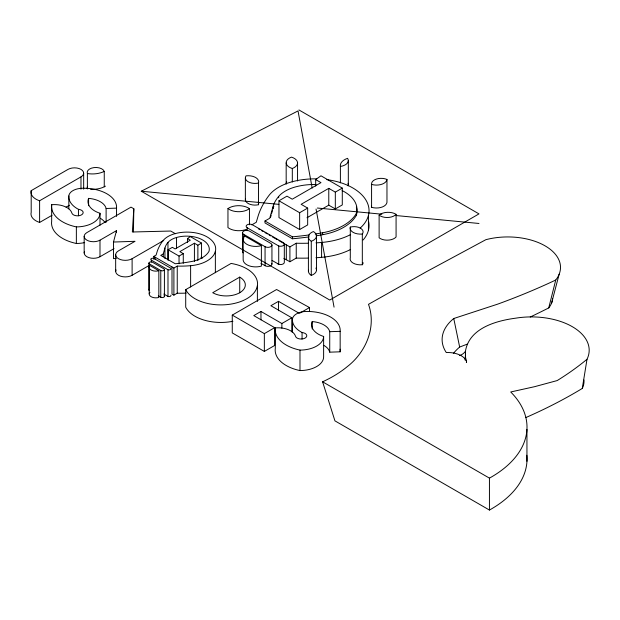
<?xml version="1.0" encoding="UTF-8"?>
<svg xmlns="http://www.w3.org/2000/svg" width="620" height="620" viewBox="0 0 620 620"><rect width="100%" height="100%" fill="white"/><g stroke="black" fill="none" stroke-linecap="round" stroke-linejoin="round"><path stroke-width="0.93" d="M116.506 232.469L116.506 230.624L99.991 240.165A9.269 5.348 0 0 1 86.885 240.165A9.269 5.348 0 0 1 86.885 232.593L130.998 207.126L133.835 208.769L132.347 231.996L170.74 231.043L175.39 233.725M133.416 231.849L133.835 208.769M525.837 417.555A466.573 269.375 0 0 0 582.281 388.453L587.008 359.282A57.714 33.317 0 0 0 572.291 326.67A57.714 33.317 0 0 0 515.825 318.153C495.954 320.772 469.077 328.251 465.418 351.362A57.35 47.523 -32.7 0 1 464.992 359.988M530.232 317.022A827.793 477.919 0 0 0 548.739 307.923L555.737 280.038A52.731 30.442 0 0 0 545.065 245.853A52.731 30.442 0 0 0 485.855 239.692L426.645 271.591L368.497 304.327C376.712 327.12 365.761 352.408 347.254 366.645A125.372 72.385 0 0 1 322.594 381.804L334.932 420.856L489.436 510.051A122.357 70.641 0 0 0 526.822 455.235M551.599 303.072L559.163 274.211M116.297 258.517L113.491 258.61L113.491 242.04L116.506 230.624M163.246 253.937L164.935 247.992A32.705 18.879 0 0 1 167.958 242.435A18.949 10.935 0 0 1 176.537 237.483A22.7 13.105 0 0 1 200.074 238.677A22.7 13.105 0 0 1 209.017 251.302A27.35 15.794 0 0 1 191.185 261.594A106.702 61.605 0 0 1 175.227 263.748L160.735 255.386L163.246 253.937L163.246 256.812M316.014 184.535A42.989 24.823 0 0 0 294.911 187.077A35.883 20.716 0 0 0 278.659 196.463A61.938 35.758 0 0 0 272.932 206.987L269.731 218.248L264.988 220.991L264.988 222.937L292.423 238.778A202.081 116.668 0 0 0 309.357 236.848M270.467 217.597L271.211 215.001M271.7 213.264L272.444 210.668M466.504 361.724L466.364 362.452A2.286 1.317 0 0 0 466.527 361.786L465.488 357.097L465.418 351.362A11.307 9.176 -10.5 0 1 459.598 355.586M187.511 242.412L187.511 238.584L190.293 236.592L201.554 243.087L201.554 258.416M315.688 186.116L315.688 179.575L320.966 175.801L342.287 188.108L342.287 204.926L335.319 208.948L328.778 205.166L306.993 217.744M52.026 215.287L39.61 222.448A17.073 9.858 0 0 1 31.194 212.342L31.194 190.65L68.022 169.392A9.168 5.293 0 0 1 80.98 169.392A9.168 5.293 0 0 1 80.98 176.878L80.98 189.139M39.61 222.448L39.61 200.764L80.98 176.878M66.084 207.165L69.394 205.251M84.49 251.565A9.269 5.348 0 0 0 88.807 257.587A9.269 5.348 0 0 0 99.991 256.734L114.033 248.628M113.491 242.04L135.013 241.304L118.49 250.844A9.633 5.564 0 0 0 118.49 258.711A9.633 5.564 0 0 0 132.114 258.711L163.734 240.452M153.76 259.307L153.76 256.401L156.139 255.037L156.852 252.611A83.351 48.12 0 0 1 162.812 240.917A25.032 14.454 0 0 1 175.692 233.484A28.311 16.345 0 0 1 207.925 237.406A29.504 17.035 0 0 1 215.365 251.41L215.365 272.707M168.121 260.322L168.121 249.775L172.352 247.333L175.142 248.946L190.293 240.188L187.511 238.584M116.002 269.909A9.633 5.564 0 0 0 120.489 276.163A9.633 5.564 0 0 0 132.114 275.28L148.761 265.67M201.554 243.087L197.873 245.21L194.417 243.218L179.823 251.643L183.272 253.642L183.272 263.221M168.121 249.775L179.041 256.083L183.272 253.642M342.287 188.108L335.319 192.13L328.778 188.348L301.126 204.313L307.667 208.095L307.667 224.913L299.646 229.54L278.961 217.597L278.961 200.779L286.983 196.153L292.26 199.198L320.966 182.621L315.688 179.575M153.76 256.401L173.902 268.034L177.243 266.104A71.323 41.184 0 0 0 190.619 265.693A29.349 16.949 0 0 0 215.365 251.41M251.774 224.874L256.269 222.278L257.633 217.69A157.86 91.14 0 0 1 268.917 195.533A47.415 27.373 0 0 1 293.306 181.451A53.615 30.953 0 0 1 316.727 178.87M278.961 200.779L299.646 212.722L307.667 208.095M172.004 266.98L172.004 294.082L173.902 295.135L177.243 293.206A71.323 41.184 0 0 0 186.178 293.097M185.713 289.633L231.09 263.43A36.642 21.158 0 0 1 246.814 298.708A36.642 21.158 0 0 1 185.713 289.633L185.713 307.179A36.642 21.158 0 0 0 232.919 321.284M278.923 240.63L289.912 246.892L296.244 243.234A135.09 77.996 0 0 0 308.241 243.21M239.731 277.117L212.714 292.71A19.104 11.028 0 0 0 239.731 292.71A19.104 11.028 0 0 0 239.731 277.117L239.731 292.818M283.859 258.346L289.912 261.756L296.244 258.098A135.09 77.996 0 0 0 308.241 258.083M291.788 331.832L291.788 317.789L281.868 323.516L260.966 311.449L253.789 315.596L274.691 327.662L274.691 345.449L264.345 351.424L232.26 332.901L232.26 315.107L276.59 289.517L309.512 307.551L309.512 311.302M299.382 313.402L278.488 301.336L270.886 305.722L291.788 317.789M232.26 315.107L264.345 333.63L274.691 327.662M300.165 312.953L309.512 307.551M90.59 189.302A18.127 10.463 0 0 0 104.253 186.806L105.439 186.155M298.949 109.949L478.989 213.892L329.762 300.049L141.275 191.224L298.026 110.926L312.193 188.077M453.577 353.229A75.198 43.416 0 0 1 459.66 347.045L467.232 344.154M466.046 360.429A19.057 11.005 0 0 0 446.284 352.54A62.837 36.278 0 0 1 453.755 318.517L497.604 304.164A579.808 334.754 0 0 0 555.729 280.031M88.59 205.747L88.59 198.377A20.452 11.803 0 0 1 106.113 208.49L116.544 208.134L116.544 216.427M312.216 329.026L312.216 321.579A20.452 11.803 0 0 1 329.731 331.692L340.163 331.336L340.163 351.811L329.731 352.168A20.452 11.803 0 0 0 323.927 345.402M141.275 191.224L278.861 204.36M317.347 208.033L381.812 214.195M396.242 215.566L478.989 223.471M277.946 263.911L278.721 264.26A3.728 2.155 0 0 0 284.317 262.392L284.317 244.11M167.578 296.275L167.989 296.453A1.969 1.139 0 0 0 170.175 296.368A1.969 1.139 0 0 0 170.88 295.174M264.988 220.991L292.423 236.832A202.081 116.668 0 0 0 309.357 234.895M258.354 228.757L260.005 229.702M261.648 230.656L263.291 231.601M264.942 232.554L267.406 233.98M269.049 234.926L270.7 235.879M272.343 236.825L277.279 239.677M247.217 227.788L278.721 245.977A3.728 2.155 0 0 0 283.542 245.419A3.728 2.155 0 0 0 283.224 242.59L252.41 224.797A3.666 2.116 0 0 0 247.217 224.797A3.666 2.116 0 0 0 247.217 227.788L247.217 230.679M243.745 234.376L265.058 246.683A4.03 2.325 0 0 0 270.762 246.683A4.03 2.325 0 0 0 270.762 243.389L249.442 231.082A4.03 2.325 0 0 0 243.745 231.082A4.03 2.325 0 0 0 243.745 234.376L243.745 238.173M261.384 245.644L244.497 235.894A12.563 7.254 0 0 0 246.822 244.303A12.563 7.254 0 0 0 261.384 245.644L261.384 266.112A12.563 7.254 0 0 1 243.156 259.276L243.156 238.801M272.087 260.431L278.721 264.26L278.721 245.977M260.958 263.322L265.058 265.693A4.03 2.325 0 0 0 269.925 266.058A4.03 2.325 0 0 0 271.8 263.446M151.358 260.137L167.989 269.739A1.969 1.139 0 0 0 170.539 269.452A1.969 1.139 0 0 0 170.368 267.956L154.093 258.555A1.938 1.116 0 0 0 151.358 258.555A1.938 1.116 0 0 0 151.358 260.137L151.358 262.051M149.521 264.004L160.774 270.498A2.131 1.232 0 0 0 163.788 270.498A2.131 1.232 0 0 0 163.788 268.762L152.528 262.268A2.131 1.232 0 0 0 149.521 262.268A2.131 1.232 0 0 0 149.521 264.004L149.521 265.91M158.836 270.723L149.924 265.577A6.634 3.829 0 0 0 151.148 270.018A6.634 3.829 0 0 0 158.836 270.723L158.836 297.437A6.634 3.829 0 0 1 151.148 296.724A6.634 3.829 0 0 1 149.924 292.291M322.586 381.796L489.436 478.129L489.436 510.051M163.835 294.05L167.989 296.453L167.989 269.739M158.364 295.817L160.774 297.213A2.131 1.232 0 0 0 163.579 297.321A2.131 1.232 0 0 0 164.122 295.732M453.755 318.517L459.66 347.045M316.045 209.033L334.056 307.148M526.946 429.381L526.946 461.311M396.079 214.319L396.079 236.987A9.966 5.75 0 0 1 379.122 237.817L379.122 215.156A9.966 5.75 0 0 0 396.079 214.319A10.726 6.192 0 0 0 379.122 215.156M386.965 179.451L386.965 202.368A10.509 6.068 0 0 1 371.582 207.312L371.582 184.404A9.633 5.557 0 0 1 376.479 179.041A9.633 5.557 0 0 1 386.965 179.451A10.509 6.068 0 0 1 371.582 184.404M326.794 179.63A53.615 30.953 0 0 1 354.353 188.883A55.877 32.263 0 0 1 368.443 215.411L368.443 230.276A55.591 32.093 0 0 1 363.111 240.002M362.32 234.027L362.32 264.74A10.323 5.96 0 0 1 350.292 257.796L350.292 227.083A9.114 5.262 0 0 1 360.437 228.168A9.114 5.262 0 0 1 362.32 234.027A10.323 5.96 0 0 1 350.292 227.083M342.108 190.557A42.989 24.823 0 0 1 356.423 213.257L356.423 215.21A51.801 29.907 0 0 1 322.656 234.701A202.081 116.668 0 0 1 316.037 235.84M348.316 160.851L348.316 184.977M340.396 166.454A10.524 6.076 0 0 0 347.58 158.325A14.64 8.447 0 0 0 340.396 166.454L340.396 182.861M335.319 192.13L335.319 208.948M329.731 331.692L329.731 352.168M328.778 188.348L328.778 205.166M312.216 321.579A23.328 13.47 0 0 0 323.625 336.459L323.625 356.926A23.785 13.733 0 0 1 299.987 370.574A37.696 21.762 0 0 1 275.296 348.394L275.296 327.918A17.701 10.222 0 0 1 295.523 336.303A5.673 3.278 0 0 0 301.428 339.024A5.673 3.278 0 0 0 306.776 335.939A5.673 3.278 0 0 0 302.064 332.522A29.466 17.011 0 0 1 292.462 319.153A13.958 8.06 0 0 1 305.761 311.472A32.914 19.003 0 0 1 340.163 331.336M356.423 213.257A51.801 29.907 0 0 1 322.656 232.756L322.656 234.701M350.61 234.585A55.591 32.093 0 0 1 321.586 242.459L321.586 257.331A135.09 77.996 0 0 1 315.983 257.734M316.51 235.778L316.51 269.901M311.271 241.288A11.268 6.502 0 0 1 313.402 231.547A10.842 6.262 0 0 1 311.271 241.288L311.271 275.412A10.842 6.262 0 0 0 315.944 268.049M308.404 237.065L308.404 271.188M302.064 332.522L302.064 339.039M275.296 327.918A37.696 21.762 0 0 0 299.987 350.106L299.987 370.574M299.646 212.722L299.646 229.54M297.553 162.673L297.553 180.986M296.244 243.234L296.244 258.098M292.423 236.832L292.423 238.778M292.462 319.153L292.462 332.18M286.176 184.156L286.176 162.952A11.346 6.549 0 0 1 291.478 157.131A11.393 6.58 0 0 1 292.307 168.493L292.307 181.986M289.912 246.892L289.912 261.756M286.324 244.9L286.324 259.764M281.868 323.516L281.868 328.197M278.659 196.463L278.659 197.764M278.488 301.336L278.488 310.705M272.932 206.987L272.932 208.932A61.938 35.758 0 0 1 273.195 208.026M271.94 245.04L271.94 264.05M265.058 246.683L265.058 265.693M264.345 333.63L264.345 351.424M260.966 311.449L260.966 319.881M258.463 183.047A9.633 5.557 0 0 1 248.186 181.792A9.633 5.557 0 0 1 246.008 175.855A10.509 6.068 0 0 1 258.463 183.047L258.463 204.732A9.633 5.557 0 0 1 248.868 203.84A9.633 5.557 0 0 1 245.512 198.571M257.385 285.735L257.385 301.436M246.473 229.315A13.431 7.758 0 0 1 227.958 227.587L227.958 208.576A13.431 7.758 0 0 0 249.449 208.646L249.449 224.804M245.365 177.948L245.365 199.64M242.56 232.725L242.56 251.736M197.873 245.21L197.873 260.54M194.417 243.218L194.417 261.423M190.619 265.693L190.619 286.99M179.041 256.083L179.041 263.748M177.243 266.104L177.243 293.206M176.537 237.483L176.537 248.031M173.902 268.034L173.902 295.135M167.958 242.435L167.958 259.703M164.935 247.992L164.935 258.54M164.409 269.63L164.409 296.344M160.774 270.498L160.774 297.213M155.07 257.199L155.07 259.137M149.211 267.112L149.211 293.826M148.901 263.136L148.901 289.842M132.114 258.711L132.114 275.28M115.669 254.774L115.669 271.351M106.113 208.49L106.113 222.301M87.583 186.364A8.641 4.991 0 0 0 87.381 188.945L87.381 173.538A8.641 4.991 0 0 1 93.961 167.594A8.641 4.991 0 0 1 104.253 171.391L104.253 186.806M88.59 198.377A23.328 13.47 0 0 0 100.006 213.257L100.006 225.223M99.991 240.165L99.991 256.734M84.173 236.375L84.173 252.952M83.669 173.135L83.669 189.17M116.544 208.134A32.914 19.003 0 0 0 82.135 188.271A13.958 8.06 0 0 0 68.835 195.951A29.466 17.011 0 0 0 78.445 209.328L78.445 215.768M76.361 243.474A37.696 21.762 0 0 1 51.669 221.294L51.669 204.724A37.696 21.762 0 0 0 76.361 226.904L76.361 243.474A23.785 13.733 0 0 0 84.669 242.583M68.835 195.951L68.835 208.839M323.625 336.459A23.785 13.733 0 0 1 299.987 350.106M340.062 349.176A32.914 19.003 0 0 1 340.163 351.811M552.645 298.84A43.943 25.366 0 0 1 548.739 307.923M583.986 379.967A46.702 26.962 0 0 1 582.281 388.453M356.353 207.088A42.989 24.823 0 0 1 356.423 215.21M322.656 232.756A202.081 116.668 0 0 1 315.208 234.027M321.586 242.459A135.09 77.996 0 0 1 315.983 242.87M311.271 275.412A11.268 6.502 0 0 1 308.489 270.258M368.443 215.411A55.591 32.093 0 0 1 360.173 228.098M273.49 207.119A61.938 35.758 0 0 1 273.831 206.22M363.103 262.694A9.114 5.262 0 0 1 362.32 264.74M368.606 221.542A55.877 32.263 0 0 1 368.443 230.276M350.61 249.449A55.591 32.093 0 0 1 321.586 257.331M227.958 208.576A13.919 8.037 0 0 1 249.449 208.646M258.261 201.756A10.509 6.068 0 0 1 258.463 204.732M348.037 183.272A10.524 6.076 0 0 1 348.146 185.837M292.307 168.493A11.346 6.549 0 0 1 286.176 162.952M286.269 183.008A11.346 6.549 0 0 1 286.704 181.892M371.582 207.312A9.633 5.557 0 0 1 371.589 206.251M243.102 252.898A4.03 2.325 0 0 1 242.699 251.139M200.888 257.269A22.7 13.105 0 0 1 202.438 258.06M149.521 290.71A2.131 1.232 0 0 1 149.18 289.23M100.308 218.302A20.452 11.803 0 0 1 105.043 222.588M100.006 213.257A23.785 13.733 0 0 1 76.361 226.904M78.445 209.328A5.673 3.278 0 0 1 83.157 212.738A5.673 3.278 0 0 1 77.81 215.822A5.673 3.278 0 0 1 71.897 213.102A17.701 10.222 0 0 0 51.669 204.724M39.61 200.764A17.073 9.858 0 0 1 31.194 190.65M104.253 171.391A18.127 10.463 0 0 1 87.381 173.538M587.008 359.282A332.638 192.045 0 0 1 557.186 380.572L534.486 386.71L510.71 391.972A122.357 70.641 0 0 1 489.436 478.129"/></g></svg>
